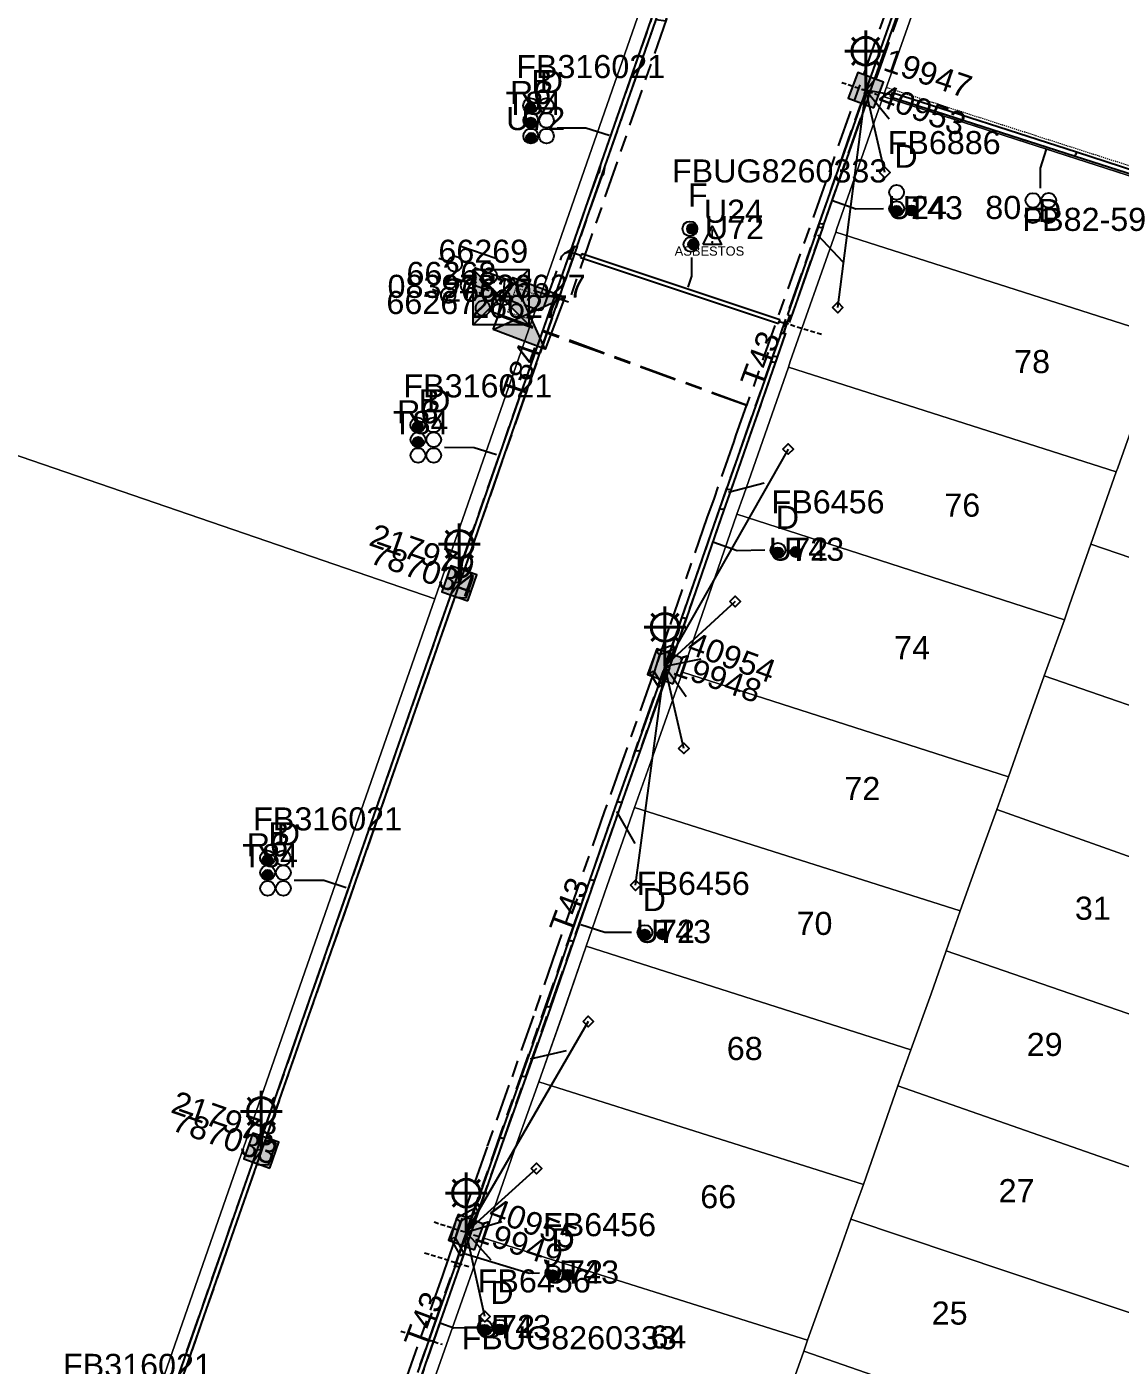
# Model space of a CAD drawing. Header units: metres. Extents: x 301341 to 310479, y 6262403 to 6265281.
# Drawn here: x 302866.3 to 302984.6, y 6264835.2 to 6264980 of the extents above; entities that cross this region are included whole.
import ezdxf
from ezdxf.enums import TextEntityAlignment as Align

# ---------------------------------------------------------------- set-up
doc = ezdxf.new("R2010")
doc.units = ezdxf.units.M
for name, pattern in [('Cable Exist UG', [8.2, 4, -1.2, 1.8, -1.2]), ('DASHED', [0.75, 0.5, -0.25]), ('HIDDEN', [0.375, 0.25, -0.125]), ('HIDDEN2', [0.1875, 0.125, -0.0625])]:
    doc.linetypes.add(name, pattern=pattern)
doc.layers.get('0').update_dxf_attribs({"color": 6})
for name, color, linetype, lineweight in [('Cadastre Land Parcels_SP_EXT', 9, 'Continuous', 5), ('Cadastre Other Property_SP_EXT', 9, 'HIDDEN', 5), ('Cadastre Roads_SP_EXT', 9, 'Continuous', 5)]:
    doc.layers.add(name, color=color, linetype=linetype, lineweight=lineweight)
for name, color, linetype in [('Duct_SP_EXT', 7, 'Continuous'), ('Equip_HV_EXT', 7, 'Continuous'), ('Equip_SP_SL_EXT', 7, 'Continuous'), ('Mains_HV_EXT', 7, 'Continuous'), ('Mains_LV_EXT', 7, 'Continuous'), ('Mains_SL_EXT', 7, 'Continuous'), ('Services_SP_EXT', 7, 'Continuous'), ('Sub_SP_EXT', 7, 'Continuous'), ('SupportsUG_SP_LV_SL_EXT', 7, 'Continuous'), ('Trench_SP_EXT', 7, 'Continuous')]:
    doc.layers.add(name, color=color, linetype=linetype)
doc.layers.add('UNKNOWN_FEATURES', color=1, linetype='DASHED', plot=False)
doc.styles.add('COLUMN_LABEL', font='arial.ttf')
doc.styles.add('iecARIAL', font='arial.ttf', dxfattribs={"height": 2})
doc.styles.add('iecNAME', font='times.ttf')
doc.styles.add('POLE_LABEL', font='arial.ttf')
doc.styles.get("Standard").update_dxf_attribs({"font": 'arial.ttf'})
doc.styles.add('SWITCH_LABEL', font='arial.ttf', dxfattribs={"height": 2.5})

# ---------------------------------------------------------------- blocks, each defined once
blk = doc.blocks.new('COLUMN_EXT')
blk.add_hatch(color=256).paths.add_polyline_path([(-1.49, 1.48), (-1.49, -1.49), (1.48, -1.49), (1.48, 1.48)])
blk.add_lwpolyline([(-1.49, -1.49), (1.48, -1.49), (1.48, 1.48), (-1.49, 1.48)], close=True)
for tag, height, style, flags, p in [('ASSET_NUM', 2.5, 'COLUMN_LABEL', 8, (2, 2)), ('STRUCTURE_PLANT_NUMBER', 0.2, 'POLE_LABEL', 9, (1.81, 0.03)), ('STREET_CODE', 0.2, 'COLUMN_LABEL', 9, (1.81, -0.2))]:
    blk.add_attdef(tag, text='', height=height, dxfattribs=dict(style=style, flags=flags)).set_placement(p, align=Align.MIDDLE_LEFT)
at = {"flags": 9}
for tag, p in [('COLUMN_TYPE', (1.81, -0.4)), ('OWNED_BY', (1.81, -0.6)), ('STATE', (1.81, -0.8)), ('USAGE', (1.81, -1)), ('LEGEND', (1.81, -1.2)), ('LOCATION', (1.81, -1.4)), ('STREETNAME', (1.81, -1.6)), ('SUBURB', (1.81, -1.8)), ('NOTES', (1.81, -2))]:
    blk.add_attdef(tag, text='', height=0.2, dxfattribs=at).set_placement(p, align=Align.MIDDLE_LEFT)
at = {"flags": 1}
blk.add_attdef('Z', (1.81, -2.35), '', height=0.2, dxfattribs=at)
blk = doc.blocks.new('DUCT_EXT')
blk.add_circle((0, 0.8), 0.8)
at = {"flags": 1}
blk.add_attdef('Z', (0, 0), '', height=0.2, dxfattribs=at)
at = {"flags": 9}
for tag, p in [('DUCT_CODE', (0, 0)), ('XSECT_TYPE', (0, -0.2)), ('STATE', (0, -0.6)), ('FB_REFERENCE', (0, -0.4)), ('NOTES', (0, -0.8))]:
    blk.add_attdef(tag, text='', height=0.2, dxfattribs=at).set_placement(p, align=Align.MIDDLE_LEFT)
blk = doc.blocks.new('SL_LANTERN_EXT')
at = {"lineweight": 40}
for p, q in [((0, 1.97), (0, 6.47)), ((-1.46, 5.68), (-1.06, 5.28)), ((1.46, 5.68), (1.06, 5.28)), ((-2.25, 4.22), (2.25, 4.22)), ((-1.46, 2.76), (-1.06, 3.16)), ((1.46, 2.76), (1.06, 3.16)), ((0, 0), (0, 2.72))]:
    blk.add_line(p, q, dxfattribs=at)
blk.add_circle((0, 4.22), 1.5, dxfattribs=at)
at = {"style": 'iecARIAL', "flags": 8}
blk.add_attdef('ASSET_NUM', (1.5, 1.5), '', height=2.5, dxfattribs=at)
for tag, p, height, flags in [('CONSTRUCTED_VOLTAGE', (0.98, -0.65), 0.2, 9), ('CONTROL_TYPE', (0.98, -0.85), 0.2, 9), ('LANTERN_PURPOSE', (0.98, -1.05), 0.2, 9), ('LANTERN_TYPE', (0.98, -1.25), 0.2, 9), ('NO_PHASES', (0.98, -1.45), 0.2, 9), ('LNUMBER', (2.18, -3.25), 2.5, 8), ('OPERATING_VOLTAGE', (0.98, -1.65), 0.2, 9), ('ORIENTATION', (0.98, -1.85), 0.2, 9), ('OWNED_BY', (0.98, -2.05), 0.2, 9), ('STATE', (0.98, -2.25), 0.2, 9), ('USAGE', (0.98, -2.45), 0.2, 9), ('CEXIST', (0.98, -2.65), 0.2, 9), ('CNEW', (0.98, -2.85), 0.2, 9), ('CNUMBER', (0.98, -3.05), 0.2, 9), ('CREMOVE', (0.98, -3.25), 0.2, 9), ('CREPLACE', (0.98, -3.45), 0.2, 9), ('LKINGHEIGHT', (0.98, -3.65), 0.2, 9), ('LBRACKET', (0.98, -3.85), 0.2, 9), ('LBRACKETVOCAB', (0.98, -4.05), 0.2, 9), ('LCATEGORY', (0.98, -4.25), 0.2, 9), ('LCHARGE1', (0.98, -4.45), 0.2, 9), ('LCHARGE1PERCENT', (0.98, -4.65), 0.2, 9), ('LCHARGE2', (0.98, -4.85), 0.2, 9), ('LCHARGE2PERCENT', (0.98, -5.05), 0.2, 9), ('LCHARGE3', (0.98, -5.25), 0.2, 9), ('LCHARGE3PERCENT', (0.98, -5.45), 0.2, 9), ('LEXIST', (0.98, -5.65), 0.2, 9), ('LLAMP', (0.98, -5.85), 0.2, 9), ('LLAMPVOCAB', (0.98, -6.05), 0.2, 9), ('LMAST', (0.98, -6.25), 0.2, 9), ('LMASTVOCAB', (0.98, -6.45), 0.2, 9), ('LNEW', (0.98, -6.65), 0.2, 9), ('LANTNUMBER', (0.98, -6.85), 0.2, 9), ('LOUTREACH', (0.98, -7.25), 0.2, 9), ('LOUTREACHVOCAB', (0.98, -7.45), 0.2, 9), ('LRATECODE', (0.98, -7.65), 0.2, 9), ('LREMOVE', (0.98, -7.85), 0.2, 9), ('LREPLACE', (0.98, -8.05), 0.2, 9), ('LTYPE', (0.98, -8.25), 0.2, 9), ('LTYPEVOCAB', (0.98, -8.45), 0.2, 9), ('LEGEND', (0.98, -8.65), 0.2, 9), ('LOCATION', (0.98, -8.85), 0.2, 9), ('STREETNAME', (0.98, -9.25), 0.2, 9), ('SUBURB', (0.98, -9.45), 0.2, 1), ('NOTES', (0.98, -9.05), 0.2, 9)]:
    blk.add_attdef(tag, p, '', height=height, dxfattribs=dict(flags=flags))
blk = doc.blocks.new('CCP_EXT')
at = {"flags": 9}
for tag, p in [('LEGEND', (0, -1.4)), ('STATE', (0, -1.8)), ('LIFE_SUPPORT', (0, -1.6)), ('NOTES', (0, -2))]:
    blk.add_attdef(tag, text='', height=0.2, dxfattribs=at).set_placement(p, align=Align.MIDDLE_LEFT)
blk.add_wipeout([(0, 0.57), (0.57, 0), (0, -0.57), (-0.57, 0)])
blk.add_lwpolyline([(-0.57, 0), (0, 0.57), (0.57, 0), (0, -0.57), (-0.57, 0)])
at = {"flags": 1}
blk.add_attdef('Z', (0, 0), '', height=0.2, dxfattribs=at)
at = {"flags": 9}
for tag, p in [('CCP_TYPE', (0, 0)), ('CONSTRUCTED_VOLTAGE', (0, -0.2)), ('OPERATING_VOLTAGE', (0, -0.6)), ('ORIENTATION', (0, -0.8)), ('OWNED_BY', (0, -1)), ('NO_PHASES', (0, -0.4)), ('USAGE', (0, -1.2))]:
    blk.add_attdef(tag, text='', height=0.2, dxfattribs=at).set_placement(p, align=Align.MIDDLE_LEFT)
blk = doc.blocks.new('WARNING_FEATURE_EXT')
at = {"color": 0}
blk.add_lwpolyline([(-0.99, 0), (0, 1.99), (1, 0)], close=True, dxfattribs=at)
at = {"color": 0, "insert": (0, 0.87), "char_height": 1.5, "attachment_point": 5, "line_spacing_factor": 1.5, "style": 'iecNAME'}
blk.add_mtext_dynamic_manual_height_columns('!', width=1.5, gutter_width=4, heights=[0], dxfattribs=at)
at = {"color": 0, "flags": 1}
for tag, p in [('STATE', (1.19, 2.01)), ('HAZMAT_ID', (1.19, 0.72))]:
    blk.add_attdef(tag, p, '', height=0.8, dxfattribs=at)
at = {"color": 0}
blk.add_attdef('WARNING_TYPE', text='', height=0.8, dxfattribs=at).set_placement((-4.07, -1.22), (4.88, -1.22), align=Align.ALIGNED)
at = {"color": 0, "flags": 1}
blk.add_attdef('WARNING_DESC', text='', height=0.8, dxfattribs=at).set_placement((1.19, -0.56), align=Align.MIDDLE_CENTER)
blk = doc.blocks.new('SWG_HOLEC_SU_EXT')
blk.add_line((1.8, -2), (5.8, -2))
for points in [[(1, 0), (0, 0)], [(6.6, 0), (7.6, 0)]]:
    blk.add_lwpolyline(points)
for points in [[(1.8, -0.8, 1), (1.8, 0.8, 1)], [(5.8, -0.8, 1), (5.8, 0.8, 1)]]:
    blk.add_lwpolyline(points, format="xyb", close=True)
at = {"style": 'SWITCH_LABEL', "flags": 8}
blk.add_attdef('ASSET_NUM', text='', height=2.5, rotation=179.9544, dxfattribs=at).set_placement((-2.4, 0), align=Align.MIDDLE_LEFT)
at = {"flags": 1}
blk.add_attdef('Z', (0, 0), '', height=0.2, dxfattribs=at)
at = {"flags": 9}
for tag, p in [('ACTUAL_STATUS', (0, -0.4)), ('CONSTRUCTED_VOLTAGE', (0, -0.6)), ('OPERATING_VOLTAGE', (0, -1)), ('ORIENTATION', (0, -1.2)), ('OWNED_BY', (0, -1.4)), ('NO_PHASES', (0, -0.8)), ('STATE', (0, -1.8)), ('SWITCH_TYPE', (0, -2)), ('STREETNAME', (0, -2.6)), ('SUBURB', (0, -2.8)), ('PARENT', (0, -1.6)), ('USAGE', (0, -2.2)), ('LOCATION', (0, -2.4)), ('NOTES', (0, -3))]:
    blk.add_attdef(tag, text='', height=0.2, dxfattribs=at).set_placement(p, align=Align.MIDDLE_LEFT)
at = {"style": 'SWITCH_LABEL', "flags": 9}
blk.add_attdef('STREET_CODE', text='', height=0.2, dxfattribs=at).set_placement((0, -0.2), align=Align.MIDDLE_LEFT)
blk = doc.blocks.new('SWITCHING_STATION_EXT')
blk.add_hatch(color=256).paths.add_polyline_path([(-3, 3), (-3, -3), (0, 0)])
h = blk.add_hatch(color=256)
h.paths.add_polyline_path([(0, 0), (3, -3), (3, 3)])
h.paths.add_polyline_path([(3.59, -1.15), (4.63, -1.15), (4.63, -0.85), (3.59, -0.85)], flags=9)
h.paths.add_polyline_path([(3.59, -0.95), (4.83, -0.95), (4.83, -0.65), (3.59, -0.65)], flags=9)
h.paths.add_polyline_path([(3.59, -0.75), (4.63, -0.75), (4.63, -0.45), (3.59, -0.45)], flags=9)
h.paths.add_polyline_path([(3.59, -0.55), (4.83, -0.55), (4.83, -0.25), (3.59, -0.25)], flags=9)
h.paths.add_polyline_path([(3.59, -0.35), (5.69, -0.35), (5.69, -0.05), (3.59, -0.05)], flags=9)
for p, q in [((-3, 3), (3, -3)), ((-3, -3), (3, 3)), ((-2.4, 2.33), (-2.4, 2.33, 0)), ((2.33, 2.33), (2.33, 2.33, 0))]:
    blk.add_line(p, q)
blk.add_lwpolyline([(-3, 3), (3, 3), (3, -3), (-3, -3)], close=True)
for tag, height, flags, p in [('ASSET_NUM', 2.5, 8, (3.46, 2)), ('STREET_CODE', 0.2, 9, (1.5, 0)), ('CONSTRUCTED_VOLTAGE', 0.2, 9, (1.5, -0.2)), ('OPERATING_VOLTAGE', 0.2, 9, (1.5, -0.6)), ('OPERATED_BY', 0.2, 9, (1.5, -0.8)), ('ORIENTATION', 0.2, 9, (1.5, -1.2)), ('OWNED_BY', 0.2, 9, (1.5, -1.4)), ('NO_PHASES', 0.2, 9, (1.5, -0.4)), ('MAINTAINED_BY', 0.2, 9, (1.5, -1)), ('STATE', 0.2, 9, (1.5, -1.6)), ('SITE_TYPE', 0.2, 9, (1.5, -2.6)), ('STREETNAME', 0.2, 9, (1.5, -2.8)), ('SUBURB', 0.2, 9, (1.5, -3)), ('PARENT', 0.2, 9, (1.5, -1.8)), ('USAGE', 0.2, 9, (1.5, -2)), ('LEGEND', 0.2, 9, (1.5, -2.2)), ('LOCATION', 0.2, 9, (1.5, -2.4)), ('Z', 0.2, 1, (1.5, -3.4)), ('NOTES', 0.2, 9, (1.5, -3.2))]:
    blk.add_attdef(tag, text='', height=height, dxfattribs=dict(flags=flags)).set_placement(p, align=Align.MIDDLE_LEFT)
blk = doc.blocks.new('CABLE_LARGE_EXT')
h = blk.add_hatch(color=256)
edge = h.paths.add_edge_path()
edge.add_arc((0, 0.55), 0.55, 0, 360)
blk.add_circle((0, 0.55), 0.55)
at = {"flags": 1}
blk.add_attdef('Z', (0, 0), '', height=0.2, dxfattribs=at)
at = {"flags": 9}
for tag, p in [('COND_CODE', (0, 0)), ('STATE', (0, -0.4)), ('XSECT_SIZE', (0, -0.6)), ('FB_REFERENCE', (0, -0.2)), ('NOTES', (0, -0.8))]:
    blk.add_attdef(tag, text='', height=0.2, dxfattribs=at).set_placement(p, align=Align.MIDDLE_LEFT)

msp = doc.modelspace()

# ---------------------------------------------------------------- linework, layer by layer
at = {"layer": 'Cadastre Land Parcels_SP_EXT', "linetype": 'Continuous'}
for points in [[(302937.05, 6264994.43), (302831.42, 6265040.55), (302642.73, 6265126.09), (302616, 6265138.2), (302608.31, 6265141.69), (302576.07, 6265129.6), (302549.17, 6265121.84), (302531.02, 6265111.37), (302523.62, 6265089.89), (302530.93, 6265073.2), (302538.02, 6265057.66), (302539.42, 6265047.36), (302539.32, 6265046.84), (302546.4, 6265044.38), (302569.23, 6265036.43), (302572.06, 6265035.45), (302579.61, 6265032.82), (302827.4, 6264946.57), (302831.75, 6264945.12), (302910.47, 6264918.09), (302937.05, 6264994.43)], [(303033.86, 6264967.03), (303004.82, 6265005.12), (302974.12, 6265015.49), (302958.96, 6264972.49), (302994.09, 6264961.16), (302989.26, 6264946.48), (302989.17, 6264946.26), (302986.62, 6264938.71), (303020.53, 6264927.77), (303033.86, 6264967.03)], [(302958.96, 6264972.49), (302953.93, 6264958.18), (302953.83, 6264957.8), (302989.26, 6264946.48), (302994.09, 6264961.16), (302958.96, 6264972.49)], [(302989.26, 6264946.48), (302953.83, 6264957.8), (302948.91, 6264943.78), (302948.71, 6264943.17), (302984.18, 6264931.86), (302984.35, 6264932.27), (302986.62, 6264938.71), (302989.17, 6264946.26), (302989.26, 6264946.48)], [(302984.18, 6264931.86), (302948.71, 6264943.17), (302943.89, 6264929.38), (302943.13, 6264927.26), (302978.57, 6264915.84), (302979.13, 6264917.46), (302981.42, 6264924.01), (302984.18, 6264931.86)], [(303020.53, 6264927.77), (302986.62, 6264938.71), (302984.35, 6264932.27), (302984.18, 6264931.86), (302981.42, 6264924.01), (303015.2, 6264912.47), (303020.53, 6264927.77)], [(302976.37, 6264909.78), (302978.57, 6264915.84), (302943.13, 6264927.26), (302939.06, 6264915.48), (302937.24, 6264910.16), (302972.51, 6264898.84), (302974.2, 6264903.66), (302976.37, 6264909.78)], [(303015.2, 6264912.47), (302981.42, 6264924.01), (302979.13, 6264917.46), (302978.57, 6264915.84), (302976.37, 6264909.78), (303010.19, 6264898.07), (303015.2, 6264912.47)], [(302972.51, 6264898.84), (302937.24, 6264910.16), (302934.04, 6264901.08), (302932.06, 6264895.54), (302967.29, 6264884.32), (302968.98, 6264889.06), (302971.24, 6264895.32), (302972.51, 6264898.84)], [(303010.19, 6264898.07), (302976.37, 6264909.78), (302974.2, 6264903.66), (302972.51, 6264898.84), (302971.24, 6264895.32), (303005.06, 6264883.28), (303010.19, 6264898.07)], [(302967.29, 6264884.32), (302932.06, 6264895.54), (302929.1, 6264887.08), (302926.83, 6264880.52), (302961.96, 6264869.3), (302964.14, 6264875.36), (302965.77, 6264880), (302967.29, 6264884.32)], [(303005.06, 6264883.28), (302971.24, 6264895.32), (302968.98, 6264889.06), (302967.29, 6264884.32), (302965.77, 6264880), (302999.86, 6264868.26), (303005.06, 6264883.28)], [(302961.96, 6264869.3), (302926.83, 6264880.52), (302924.37, 6264873.38), (302921.71, 6264865.84), (302956.84, 6264854.72), (302960.54, 6264865.4), (302961.96, 6264869.3)], [(302999.86, 6264868.26), (302965.77, 6264880), (302964.14, 6264875.36), (302961.96, 6264869.3), (302960.54, 6264865.4), (302994.67, 6264853.46), (302999.86, 6264868.26)], [(302956.84, 6264854.72), (302921.71, 6264865.84), (302919.34, 6264859.18), (302915.75, 6264848.9), (302950.77, 6264837.87), (302954.28, 6264847.56), (302955.48, 6264850.95), (302956.84, 6264854.72)], [(302994.67, 6264853.46), (302960.54, 6264865.4), (302956.84, 6264854.72), (302955.48, 6264850.95), (302989.74, 6264839.46), (302994.67, 6264853.46)], [(302989.74, 6264839.46), (302955.48, 6264850.95), (302954.28, 6264847.56), (302950.77, 6264837.87), (302950.38, 6264836.69), (302984.61, 6264824.76), (302989.74, 6264839.46)], [(302950.38, 6264836.69), (302950.77, 6264837.87), (302915.75, 6264848.9), (302914.51, 6264845.28), (302910.44, 6264833.72), (302945.43, 6264822.76), (302949.25, 6264833.55), (302950.38, 6264836.69)], [(302984.61, 6264824.76), (302950.38, 6264836.69), (302949.25, 6264833.55), (302945.43, 6264822.76), (302945.17, 6264822.07), (302979.59, 6264810.44), (302984.61, 6264824.76)]]:
    msp.add_lwpolyline(points, close=True, dxfattribs=at)
msp.add_lwpolyline([(302583.58, 6264925.09), (302659.31, 6264898.87), (302659.15, 6264898.31), (302652.67, 6264879.18), (302747.82, 6264868.13), (302877.37, 6264823.06), (302910.47, 6264918.09), (302910.47, 6264918.09), (302831.75, 6264945.12), (302827.4, 6264946.57), (302579.61, 6265032.82)], dxfattribs=at)
at = {"layer": 'Cadastre Other Property_SP_EXT', "linetype": 'HIDDEN2'}
msp.add_lwpolyline([(302920.99, 6264948.3), (302921.88, 6264950.84), (302919.23, 6264951.78), (302918.33, 6264949.18), (302920.99, 6264948.3)], close=True, dxfattribs=at)
at = {"layer": 'Duct_SP_EXT'}
for p, q in [((302957.11, 6264973.15), (302970.19, 6265010.06)), ((302957.56, 6264972.99), (302970.64, 6265009.9)), ((302934.41, 6264982.42), (302925.33, 6264956.33)), ((302934.87, 6264982.26), (302925.78, 6264956.17)), ((302952.08, 6264958.76), (302957.13, 6264973.13)), ((302952.54, 6264958.62), (302957.58, 6264972.97)), ((302957.11, 6264973.15), (302957.34, 6264973.07)), ((302957.13, 6264973.13), (302957.35, 6264973.05)), ((302957.56, 6264972.99), (302957.34, 6264973.07)), ((302957.58, 6264972.97), (302957.35, 6264973.05)), ((302959.77, 6264972.45), (302959.85, 6264972.68)), ((302959.92, 6264972.91), (302959.85, 6264972.68)), ((302959.92, 6264972.91), (302979.86, 6264966.48)), ((302959.77, 6264972.45), (302979.72, 6264966.02)), ((302979.72, 6264966.02), (302979.79, 6264966.25)), ((302979.72, 6264966.02), (302993.9, 6264961.45)), ((302979.86, 6264966.48), (302979.79, 6264966.25)), ((302979.86, 6264966.48), (302994.04, 6264961.9)), ((302948.64, 6264948.86), (302951.97, 6264958.37)), ((302949.09, 6264948.71), (302952.43, 6264958.23)), ((302951.97, 6264958.37), (302952.08, 6264958.76)), ((302951.97, 6264958.37), (302952.2, 6264958.3)), ((302952.08, 6264958.76), (302952.31, 6264958.69)), ((302952.43, 6264958.23), (302952.2, 6264958.3)), ((302952.54, 6264958.62), (302952.31, 6264958.69)), ((302952.43, 6264958.23), (302952.54, 6264958.62)), ((302925.33, 6264956.33), (302925.56, 6264956.25)), ((302925.78, 6264956.17), (302925.56, 6264956.25)), ((302926.22, 6264955.05), (302926.29, 6264955.28)), ((302926.37, 6264955.5), (302926.29, 6264955.28)), ((302926.37, 6264955.5), (302947.79, 6264948.35)), ((302924.85, 6264954.98), (302912.66, 6264919.95)), ((302925.31, 6264954.82), (302913.11, 6264919.79)), ((302924.85, 6264954.98), (302925.08, 6264954.9)), ((302925.31, 6264954.82), (302925.08, 6264954.9)), ((302926.22, 6264955.05), (302947.64, 6264947.9)), ((302947.64, 6264947.9), (302947.71, 6264948.12)), ((302947.79, 6264948.35), (302947.71, 6264948.12)), ((302948.64, 6264948.86), (302948.86, 6264948.78)), ((302949.09, 6264948.71), (302948.86, 6264948.78)), ((302947.07, 6264944.4), (302947.95, 6264946.91)), ((302947.53, 6264944.25), (302948.4, 6264946.75)), ((302947.95, 6264946.91), (302948.17, 6264946.83)), ((302948.4, 6264946.75), (302948.17, 6264946.83)), ((302942.06, 6264930.03), (302946.88, 6264943.8)), ((302946.88, 6264943.8), (302947.07, 6264944.4)), ((302946.88, 6264943.8), (302947.1, 6264943.72)), ((302947.07, 6264944.4), (302947.3, 6264944.33)), ((302947.33, 6264943.64), (302947.1, 6264943.72)), ((302947.53, 6264944.25), (302947.3, 6264944.33)), ((302947.33, 6264943.64), (302947.53, 6264944.25)), ((302942.51, 6264929.87), (302947.33, 6264943.64)), ((302941.3, 6264927.9), (302942.06, 6264930.03)), ((302941.76, 6264927.74), (302942.51, 6264929.87)), ((302942.06, 6264930.03), (302942.29, 6264929.95)), ((302942.51, 6264929.87), (302942.29, 6264929.95)), ((302937.22, 6264916.11), (302941.3, 6264927.9)), ((302941.3, 6264927.9), (302941.53, 6264927.82)), ((302941.76, 6264927.74), (302941.53, 6264927.82)), ((302912.66, 6264919.95), (302891.25, 6264858.54)), ((302913.11, 6264919.79), (302891.71, 6264858.38)), ((302912.66, 6264919.95), (302912.89, 6264919.87)), ((302912.66, 6264919.95), (302912.89, 6264919.87)), ((302913.11, 6264919.79), (302912.89, 6264919.87)), ((302913.11, 6264919.79), (302912.89, 6264919.87)), ((302935.41, 6264910.79), (302937.22, 6264916.11)), ((302935.86, 6264910.63), (302937.68, 6264915.96)), ((302937.22, 6264916.11), (302937.45, 6264916.03)), ((302937.68, 6264915.96), (302937.45, 6264916.03)), ((302934.38, 6264912.39), (302933.66, 6264910.16)), ((302934.77, 6264912.03), (302934.18, 6264910.22)), ((302936.22, 6264913.11), (302934.38, 6264912.39)), ((302934.38, 6264912.39), (302934.57, 6264912.21)), ((302934.77, 6264912.03), (302934.57, 6264912.21)), ((302936.4, 6264912.67), (302934.77, 6264912.03)), ((302936.22, 6264913.11), (302936.31, 6264912.89)), ((302936.4, 6264912.67), (302936.31, 6264912.89)), ((302932.21, 6264901.73), (302935.41, 6264910.81)), ((302932.66, 6264901.57), (302935.87, 6264910.65)), ((302935.41, 6264910.81), (302935.64, 6264910.73)), ((302935.41, 6264910.79), (302935.63, 6264910.71)), ((302935.86, 6264910.63), (302935.63, 6264910.71)), ((302935.87, 6264910.65), (302935.64, 6264910.73)), ((302933.66, 6264910.16), (302933.92, 6264910.19)), ((302933.66, 6264910.16), (302934.65, 6264908.57)), ((302934.18, 6264910.22), (302933.92, 6264910.19)), ((302934.18, 6264910.22), (302935.06, 6264908.83)), ((302934.65, 6264908.57), (302934.85, 6264908.7)), ((302935.06, 6264908.83), (302934.85, 6264908.7)), ((302930.23, 6264896.19), (302932.21, 6264901.73)), ((302932.21, 6264901.73), (302932.43, 6264901.65)), ((302932.66, 6264901.57), (302932.43, 6264901.65)), ((302930.68, 6264896.03), (302932.66, 6264901.57)), ((302927.27, 6264887.72), (302930.23, 6264896.19)), ((302927.72, 6264887.56), (302930.68, 6264896.03)), ((302930.23, 6264896.19), (302930.45, 6264896.11)), ((302930.68, 6264896.03), (302930.45, 6264896.11)), ((302925, 6264881.15), (302927.27, 6264887.72)), ((302925.45, 6264881), (302927.72, 6264887.56)), ((302927.27, 6264887.72), (302927.5, 6264887.64)), ((302927.72, 6264887.56), (302927.5, 6264887.64)), ((302922.54, 6264874.02), (302925, 6264881.15)), ((302922.99, 6264873.87), (302925.45, 6264881)), ((302925, 6264881.15), (302925.22, 6264881.08)), ((302925.45, 6264881), (302925.22, 6264881.08)), ((302919.88, 6264866.49), (302922.54, 6264874.02)), ((302920.34, 6264866.33), (302922.99, 6264873.87)), ((302922.54, 6264874.02), (302922.76, 6264873.94)), ((302922.99, 6264873.87), (302922.76, 6264873.94)), ((302917.51, 6264859.83), (302919.88, 6264866.49)), ((302917.96, 6264859.67), (302920.34, 6264866.33)), ((302919.88, 6264866.49), (302920.11, 6264866.41)), ((302920.34, 6264866.33), (302920.11, 6264866.41)), ((302913.91, 6264849.54), (302917.51, 6264859.83)), ((302914.37, 6264849.38), (302917.96, 6264859.67)), ((302917.51, 6264859.83), (302917.74, 6264859.75)), ((302917.96, 6264859.67), (302917.74, 6264859.75)), ((302891.25, 6264858.54), (302869.71, 6264796.72)), ((302891.71, 6264858.38), (302870.16, 6264796.56)), ((302891.25, 6264858.54), (302891.48, 6264858.46)), ((302891.25, 6264858.54), (302891.48, 6264858.46)), ((302891.71, 6264858.38), (302891.48, 6264858.46)), ((302891.71, 6264858.38), (302891.48, 6264858.46)), ((302912.8, 6264851.06), (302912.15, 6264848.89)), ((302914.91, 6264852.19), (302912.8, 6264851.06)), ((302912.8, 6264851.06), (302913, 6264850.89)), ((302915.14, 6264851.77), (302913.2, 6264850.73)), ((302914.91, 6264852.19), (302915.03, 6264851.98)), ((302915.14, 6264851.77), (302915.03, 6264851.98)), ((302913.2, 6264850.73), (302912.67, 6264848.95)), ((302912.79, 6264846.24), (302913.91, 6264849.52)), ((302913.2, 6264850.73), (302913, 6264850.89)), ((302913.91, 6264849.54), (302914.14, 6264849.46)), ((302913.91, 6264849.52), (302914.14, 6264849.45)), ((302912.15, 6264848.89), (302912.41, 6264848.92)), ((302912.15, 6264848.89), (302913.19, 6264847.03)), ((302912.67, 6264848.95), (302912.41, 6264848.92)), ((302912.67, 6264848.95), (302913.61, 6264847.26)), ((302913.24, 6264846.08), (302914.36, 6264849.37)), ((302914.37, 6264849.38), (302914.14, 6264849.46)), ((302914.36, 6264849.37), (302914.14, 6264849.45)), ((302913.19, 6264847.03), (302913.4, 6264847.14)), ((302913.61, 6264847.26), (302913.4, 6264847.14)), ((302909.85, 6264837.87), (302912.68, 6264845.92)), ((302910.3, 6264837.71), (302913.13, 6264845.76)), ((302912.68, 6264845.92), (302912.79, 6264846.24)), ((302912.68, 6264845.92), (302912.9, 6264845.84)), ((302912.79, 6264846.24), (302913.01, 6264846.16)), ((302912.79, 6264846.24), (302913.01, 6264846.16)), ((302913.13, 6264845.76), (302912.9, 6264845.84)), ((302913.24, 6264846.08), (302913.01, 6264846.16)), ((302913.24, 6264846.08), (302913.01, 6264846.16)), ((302913.13, 6264845.76), (302913.24, 6264846.08)), ((302908.61, 6264834.36), (302909.85, 6264837.87)), ((302909.07, 6264834.2), (302910.3, 6264837.71)), ((302909.85, 6264837.87), (302910.07, 6264837.79)), ((302909.85, 6264837.87), (302910.07, 6264837.79)), ((302910.3, 6264837.71), (302910.07, 6264837.79)), ((302910.3, 6264837.71), (302910.07, 6264837.79))]:
    msp.add_line(p, q, dxfattribs=at)
for points in [[(302923.71, 6264969.07), (302926.81, 6264969.09), (302929.33, 6264968.28)], [(302975.99, 6264962.56), (302975.99, 6264964.71), (302976.64, 6264966.77)], [(302958.99, 6264960.33), (302955.99, 6264960.29), (302953.49, 6264961.17)], [(302938.21, 6264955.06), (302938.21, 6264953.02), (302937.84, 6264951.84)], [(302911.51, 6264934.51), (302914.72, 6264934.5), (302917.13, 6264933.72)], [(302946.15, 6264923.36), (302943.15, 6264923.32), (302940.65, 6264924.2)], [(302895.24, 6264887.64), (302898.45, 6264887.64), (302900.87, 6264886.85)], [(302931.75, 6264881.99), (302928.85, 6264882), (302926.25, 6264882.82)], [(302921.79, 6264845.13), (302920.66, 6264845.08), (302913.79, 6264847.18)], [(302914.44, 6264839.22), (302912.53, 6264839.18), (302911.11, 6264839.67)]]:
    msp.add_lwpolyline(points, dxfattribs=at)
at = {"layer": 'Mains_LV_EXT', "linetype": 'Cable Exist UG'}
msp.add_lwpolyline([(302913.86, 6264849.56), (302903.96, 6264821.24), (302908.68, 6264818.5)], dxfattribs=at)
at = {"layer": 'Mains_SL_EXT', "linetype": 'Cable Exist UG'}
for points in [[(302957.08, 6264973.18), (302958.29, 6264974.58), (302970.19, 6265008.3), (302970.2, 6265009.95)], [(302913.17, 6264919.8), (302913.49, 6264922.36), (302913.49, 6264922.36), (302928.11, 6264964.16), (302928.28, 6264964.33), (302928.41, 6264965.1), (302933.81, 6264980.55), (302933.98, 6264981.06), (302934.77, 6264982.25)], [(302891.68, 6264858.4), (302891.84, 6264860.1), (302891.84, 6264860.1), (302912.28, 6264918.76), (302913.1, 6264919.79)], [(302870.1, 6264796.56), (302870.15, 6264797.96), (302870.15, 6264797.96), (302890.78, 6264857.14), (302891.68, 6264858.4)], [(302913.86, 6264849.56), (302913.65, 6264847.4), (302905.43, 6264823.6), (302913.15, 6264819.68)]]:
    msp.add_lwpolyline(points, dxfattribs=at)
at = {"layer": 'Trench_SP_EXT', "linetype": 'Cable Exist UG'}
for points in [[(302956.64, 6264973.27), (302959.85, 6264972.68)], [(302957.07, 6264973.16), (302960, 6264969.56)], [(302951.85, 6264957.5), (302954.83, 6264954.34)], [(302920.12, 6264949.97), (302921.72, 6264949.35), (302922.02, 6264949.39), (302922.18, 6264949.55), (302922.34, 6264949.84), (302924.2, 6264955.19), (302924.51, 6264955.53), (302924.84, 6264955.63), (302925.23, 6264955.59), (302925.67, 6264955.47), (302926.23, 6264955.29)], [(302924.49, 6264955.53), (302925.09, 6264955.85), (302925.57, 6264956.25)], [(302925.11, 6264954.91), (302925.55, 6264956.23)], [(302947.7, 6264948.14), (302948.06, 6264948.03), (302948.25, 6264947.89), (302948.33, 6264947.73), (302948.36, 6264947.46), (302948.3, 6264947.1), (302948.19, 6264946.83)], [(302947.98, 6264948.06), (302948.33, 6264948), (302948.66, 6264948.17), (302948.76, 6264948.41), (302948.9, 6264948.76)], [(302948.19, 6264946.78), (302948.87, 6264948.79)], [(302942.21, 6264929.67), (302947.11, 6264930.92)], [(302935.35, 6264910.81), (302939.95, 6264911.76)], [(302935.35, 6264910.81), (302938, 6264907.01)], [(302930.11, 6264895.09), (302932.3, 6264891.29)], [(302920.79, 6264868.32), (302925.42, 6264869.39)], [(302913.86, 6264849.56), (302918.71, 6264851)], [(302913.86, 6264849.56), (302917.23, 6264845.78)]]:
    msp.add_lwpolyline(points, dxfattribs=at)
at = {"layer": 'UNKNOWN_FEATURES'}
for points in [[(302954.48, 6264974.01), (302958.66, 6264972.58)], [(302952.28, 6264946.7), (302948.05, 6264948.03)], [(302910.37, 6264850.66), (302915.21, 6264849.1)], [(302909.35, 6264847.33), (302914.26, 6264845.79)], [(302906.78, 6264838.85), (302911.24, 6264837.43)]]:
    msp.add_lwpolyline(points, dxfattribs=at)

# ---------------------------------------------------------------- block references
at = {"layer": 'Duct_SP_EXT'}
for name, p in [('DUCT_EXT', (302920.81, 6264970.69)), ('CABLE_LARGE_EXT', (302920.81, 6264970.69)), ('DUCT_EXT', (302922.51, 6264970.69)), ('DUCT_EXT', (302920.84, 6264969.09)), ('CABLE_LARGE_EXT', (302920.84, 6264969.09)), ('DUCT_EXT', (302922.54, 6264969.09)), ('DUCT_EXT', (302920.84, 6264967.39)), ('CABLE_LARGE_EXT', (302920.89, 6264967.44)), ('DUCT_EXT', (302922.54, 6264967.39)), ('DUCT_EXT', (302960.41, 6264961.31)), ('DUCT_EXT', (302960.42, 6264959.54)), ('DUCT_EXT', (302975.16, 6264960.43)), ('DUCT_EXT', (302976.87, 6264960.44)), ('CABLE_LARGE_EXT', (302960.42, 6264959.54)), ('CABLE_LARGE_EXT', (302962.04, 6264959.59)), ('DUCT_EXT', (302975.15, 6264958.76)), ('DUCT_EXT', (302976.85, 6264958.76)), ('DUCT_EXT', (302908.61, 6264936.13)), ('CABLE_LARGE_EXT', (302908.61, 6264936.13)), ('DUCT_EXT', (302910.31, 6264936.13)), ('DUCT_EXT', (302908.64, 6264934.53)), ('CABLE_LARGE_EXT', (302908.64, 6264934.53)), ('DUCT_EXT', (302910.34, 6264934.53)), ('DUCT_EXT', (302908.64, 6264932.83)), ('DUCT_EXT', (302910.34, 6264932.83)), ('DUCT_EXT', (302947.58, 6264922.57)), ('CABLE_LARGE_EXT', (302947.58, 6264922.57)), ('CABLE_LARGE_EXT', (302949.5, 6264922.63)), ('DUCT_EXT', (302892.35, 6264889.26)), ('CABLE_LARGE_EXT', (302892.35, 6264889.26)), ('DUCT_EXT', (302894.05, 6264889.26)), ('DUCT_EXT', (302892.37, 6264887.67)), ('CABLE_LARGE_EXT', (302892.37, 6264887.67)), ('DUCT_EXT', (302894.07, 6264887.67)), ('DUCT_EXT', (302892.37, 6264885.97)), ('DUCT_EXT', (302894.07, 6264885.97)), ('DUCT_EXT', (302933.18, 6264881.2)), ('CABLE_LARGE_EXT', (302933.18, 6264881.2)), ('CABLE_LARGE_EXT', (302935.09, 6264881.25)), ('DUCT_EXT', (302923.22, 6264844.33)), ('CABLE_LARGE_EXT', (302923.22, 6264844.33)), ('CABLE_LARGE_EXT', (302924.84, 6264844.39)), ('DUCT_EXT', (302915.87, 6264838.43)), ('DUCT_EXT', (302917.49, 6264838.48))]:
    msp.add_blockref(name, p, dxfattribs=at)
ref = msp.add_blockref('WARNING_FEATURE_EXT', (302940.47, 6264956.47), dxfattribs=at)
ref.add_attrib('WARNING_TYPE', 'ASBESTOS', (302936.4, 6264955.25), dxfattribs={"layer": '0', "color": 2, "height": 1})
for name, p, rotation in [('DUCT_EXT', (302938.85, 6264958.16), 90), ('CABLE_LARGE_EXT', (302938.85, 6264958.16), 90), ('DUCT_EXT', (302938.97, 6264956.47), 90.0424262841807), ('CABLE_LARGE_EXT', (302938.97, 6264956.47), 90.03429859075965)]:
    msp.add_blockref(name, p, dxfattribs=dict(at, rotation=rotation))
at = {"layer": 'Equip_HV_EXT'}
ref = msp.add_blockref('SWG_HOLEC_SU_EXT', (302918.1, 6264952.48), dxfattribs=dict(at, rotation=161.2091632612961))
ref.add_attrib('ASSET_NUM', '66269', dxfattribs={"layer": '0', "height": 2.5, "style": 'SWITCH_LABEL'}).set_placement((302915.7, 6264953.73), align=Align.BOTTOM_CENTER)
ref = msp.add_blockref('SWG_HOLEC_SU_EXT', (302919.5, 6264950.08), dxfattribs=dict(at, rotation=160.0089680143371))
ref.add_attrib('ASSET_NUM', '66268', dxfattribs={"layer": '0', "height": 2.5, "style": 'SWITCH_LABEL'}).set_placement((302917.1, 6264951.33), align=Align.BOTTOM_RIGHT)
ref = msp.add_blockref('SWG_HOLEC_SU_EXT', (302917.33, 6264948.93), dxfattribs=dict(at, rotation=159.5312282533762))
ref.add_attrib('ASSET_NUM', '66267', dxfattribs={"layer": '0', "height": 2.5, "style": 'SWITCH_LABEL'}).set_placement((302914.93, 6264950.18), align=Align.MIDDLE_RIGHT)
at = {"layer": 'Equip_SP_SL_EXT'}
ref = msp.add_blockref('SL_LANTERN_EXT', (302957.07, 6264973.16), dxfattribs=at)
ref.add_attrib('ASSET_NUM', '19947', dxfattribs={"layer": '0', "height": 2.5, "rotation": 341.0174, "style": 'iecARIAL'}).set_placement((302958.57, 6264974.66), align=Align.BOTTOM_LEFT)
ref = msp.add_blockref('SL_LANTERN_EXT', (302913.1, 6264919.79), dxfattribs=at)
ref.add_attrib('ASSET_NUM', '217979', dxfattribs={"layer": '0', "height": 2.5, "rotation": 340.7623, "style": 'iecARIAL'}).set_placement((302914.61, 6264921.29), align=Align.MIDDLE_RIGHT)
ref = msp.add_blockref('SL_LANTERN_EXT', (302935.35, 6264910.81), dxfattribs=at)
ref.add_attrib('ASSET_NUM', '19948', dxfattribs={"layer": '0', "height": 2.5, "rotation": 341.0845, "style": 'iecARIAL'}).set_placement((302936.85, 6264912.31), align=Align.TOP_LEFT)
ref = msp.add_blockref('SL_LANTERN_EXT', (302891.68, 6264858.4), dxfattribs=at)
ref.add_attrib('ASSET_NUM', '217978', dxfattribs={"layer": '0', "height": 2.5, "rotation": 340.7623, "style": 'iecARIAL'}).set_placement((302893.18, 6264859.9), align=Align.MIDDLE_RIGHT)
ref = msp.add_blockref('SL_LANTERN_EXT', (302913.86, 6264849.56), dxfattribs=at)
ref.add_attrib('ASSET_NUM', '19949', dxfattribs={"layer": '0', "height": 2.5, "rotation": 341.4095, "style": 'iecARIAL'}).set_placement((302915.36, 6264851.06), align=Align.TOP_LEFT)
at = {"layer": 'Sub_SP_EXT'}
ref = msp.add_blockref('SWITCHING_STATION_EXT', (302920.64, 6264949.01), dxfattribs=dict(at, rotation=69.27710090145779))
ref.add_attrib('ASSET_NUM', '26627', dxfattribs={"layer": '0', "height": 2.5}).set_placement((302924.1, 6264949.76), align=Align.MIDDLE_RIGHT)
ref = msp.add_blockref('SWITCHING_STATION_EXT', (302917.62, 6264950.76), dxfattribs=at)
ref.add_attrib('ASSET_NUM', '26627', dxfattribs={"layer": '0', "height": 2.5}).set_placement((302921.08, 6264951.51), align=Align.MIDDLE_RIGHT)
at = {"layer": 'SupportsUG_SP_LV_SL_EXT'}
ref = msp.add_blockref('COLUMN_EXT', (302957.07, 6264973.16), dxfattribs=dict(at, rotation=69.48695720823972))
ref.add_attrib('ASSET_NUM', '40953', dxfattribs={"layer": '0', "height": 2.5, "rotation": 339.4504, "style": 'COLUMN_LABEL'}).set_placement((302959.07, 6264973.91), align=Align.TOP_LEFT)
ref = msp.add_blockref('COLUMN_EXT', (302913.1, 6264919.79), dxfattribs=dict(at, rotation=70.7622527367829))
ref.add_attrib('ASSET_NUM', '787034', dxfattribs={"layer": '0', "height": 2.5, "rotation": 340.7623, "style": 'COLUMN_LABEL'}).set_placement((302915.1, 6264920.54), align=Align.TOP_RIGHT)
ref = msp.add_blockref('COLUMN_EXT', (302935.35, 6264910.81), dxfattribs=dict(at, rotation=70.10220474539237))
ref.add_attrib('ASSET_NUM', '40954', dxfattribs={"layer": '0', "height": 2.5, "rotation": 340.0656, "style": 'COLUMN_LABEL'}).set_placement((302937.35, 6264911.56), align=Align.BOTTOM_LEFT)
ref = msp.add_blockref('COLUMN_EXT', (302891.68, 6264858.4), dxfattribs=dict(at, rotation=70.7622527367829))
ref.add_attrib('ASSET_NUM', '787033', dxfattribs={"layer": '0', "height": 2.5, "rotation": 340.7623, "style": 'COLUMN_LABEL'}).set_placement((302893.68, 6264859.15), align=Align.TOP_RIGHT)
ref = msp.add_blockref('COLUMN_EXT', (302913.86, 6264849.56), dxfattribs=dict(at, rotation=69.64702160814923))
ref.add_attrib('ASSET_NUM', '40955', dxfattribs={"layer": '0', "height": 2.5, "rotation": 339.6104, "style": 'COLUMN_LABEL'}).set_placement((302915.86, 6264850.31), align=Align.BOTTOM_LEFT)

# ---------------------------------------------------------------- texts
at = {"layer": 'Cadastre Land Parcels_SP_EXT'}
for s, p in [('80', (302970.01, 6264959.22)), ('78', (302973.13, 6264942.54)), ('76', (302965.58, 6264927)), ('74', (302960.15, 6264911.57)), ('72', (302954.76, 6264896.33)), ('31', (302979.7, 6264883.37)), ('70', (302949.59, 6264881.73)), ('68', (302942.04, 6264868.19)), ('29', (302974.49, 6264868.63)), ('27', (302971.45, 6264852.8)), ('66', (302939.17, 6264852.15)), ('25', (302964.21, 6264839.55)), ('64', (302933.79, 6264836.97))]:
    msp.add_text(s, height=2.5, dxfattribs=at).set_placement(p)
at = {"layer": 'Cadastre Other Property_SP_EXT'}
msp.add_text('083973', height=2.5, dxfattribs=at).set_placement((302905.34, 6264950.68))
at = {"layer": 'Duct_SP_EXT'}
for s, p in [('FB316021', (302919.26, 6264974.47)), ('R6', (302918.58, 6264971.66)), ('B', (302920.91, 6264972.84)), ('D', (302921.81, 6264972.84)), ('T84', (302918.11, 6264970.49)), ('U72', (302918.16, 6264968.84)), ('FB6886', (302959.44, 6264966.24)), ('D', (302960.17, 6264964.77)), ('FBUG8260333', (302936.11, 6264963.17)), ('F', (302937.84, 6264960.57)), ('U24', (302939.55, 6264958.81)), ('U24', (302959.44, 6264959.21)), ('T43', (302961.57, 6264959.19)), ('D', (302975.7, 6264958.9)), ('FB82-59', (302974.02, 6264957.93)), ('U72', (302939.66, 6264957.04)), ('FB316021', (302907.06, 6264939.91)), ('B', (302908.72, 6264938.29)), ('D', (302909.62, 6264938.29)), ('R6', (302906.38, 6264937.1)), ('T84', (302905.91, 6264935.93)), ('FB6456', (302946.88, 6264927.35)), ('D', (302947.34, 6264925.68)), ('U72', (302946.6, 6264922.24)), ('T43', (302948.73, 6264922.22)), ('FB316021', (302890.8, 6264893.04)), ('B', (302892.45, 6264891.42)), ('D', (302893.35, 6264891.42)), ('T84', (302889.64, 6264889.06)), ('R6', (302890.11, 6264890.24)), ('FB6456', (302932.3, 6264886.06)), ('D', (302932.94, 6264884.31)), ('U72', (302932.2, 6264880.87)), ('T43', (302934.33, 6264880.85)), ('FB6456', (302922.16, 6264849.12)), ('D', (302923.07, 6264847.49)), ('FB6456', (302915.09, 6264843.03)), ('U72', (302922.24, 6264844.01)), ('T43', (302924.37, 6264843.99)), ('D', (302916.46, 6264841.79)), ('FBUG8260333', (302913.35, 6264836.88)), ('FB316021', (302870.23, 6264833.89))]:
    msp.add_text(s, height=2.5, dxfattribs=at).set_placement(p)
at = {"layer": 'Mains_LV_EXT'}
for s, rotation, p in [('T43', 69.7085, (302945.8, 6264940.82)), ('T84', 70.7623, (302919.98, 6264939.49)), ('T43', 69.5809, (302925.13, 6264881.68)), ('T43', 69.6466, (302909.41, 6264836.85))]:
    msp.add_text(s, height=2.5, rotation=rotation, dxfattribs=at).set_placement(p)
at = {"layer": 'Sub_SP_EXT'}
msp.add_text('26627', height=2.5, dxfattribs=at).set_placement((302917.07, 6264950.69))

# ---------------------------------------------------------------- next in the draw order: block references
at = {"layer": 'Services_SP_EXT'}
for p in [(302959.14, 6264964.25), (302954.04, 6264949.63), (302948.69, 6264934.32), (302942.94, 6264917.82), (302937.4, 6264901.92), (302932.18, 6264887.1), (302927.06, 6264872.36), (302921.46, 6264856.45), (302915.87, 6264840.42)]:
    msp.add_blockref('CCP_EXT', p, dxfattribs=at)

# ---------------------------------------------------------------- next in the draw order: linework, layer by layer
at = {"layer": 'Cadastre Other Property_SP_EXT', "linetype": 'HIDDEN2'}
msp.add_lwpolyline([(302958.96, 6264972.5), (302994.09, 6264961.17), (303021.17, 6264929.68), (303021.54, 6264930.78), (302994.66, 6264962.04), (302959.29, 6264973.44), (302958.96, 6264972.5)], close=True, dxfattribs=at)
at = {"layer": 'Cadastre Roads_SP_EXT', "linetype": 'Continuous'}
for points in [[(302986.27, 6265124.76), (302971.23, 6265081.05), (302970.31, 6265078.39), (302970.74, 6265081.34), (302974.94, 6265109.95), (302965.91, 6265084.03), (302964.52, 6265080.03), (302961.67, 6265071.85), (302963.63, 6265070.79), (302937.05, 6264994.43), (302910.47, 6264918.09), (302877.37, 6264823.06)], [(302910.44, 6264833.72), (302914.51, 6264845.28), (302915.75, 6264848.9), (302919.34, 6264859.18), (302921.71, 6264865.84), (302924.37, 6264873.39), (302926.83, 6264880.52), (302929.1, 6264887.08), (302932.06, 6264895.54), (302934.03, 6264901.08), (302937.24, 6264910.16), (302939.06, 6264915.48), (302943.13, 6264927.26), (302943.89, 6264929.38), (302948.71, 6264943.17), (302948.91, 6264943.78), (302953.83, 6264957.79), (302953.93, 6264958.18), (302958.96, 6264972.49), (302974.12, 6265015.49)]]:
    msp.add_lwpolyline(points, dxfattribs=at)
at = {"layer": 'Duct_SP_EXT'}
msp.add_line((302937.68, 6264915.96), (302941.76, 6264927.74), dxfattribs=at)
at = {"layer": 'Mains_HV_EXT', "linetype": 'Cable Exist UG'}
for points in [[(303009.76, 6265127.41), (302991.09, 6265073.34), (302986.24, 6265070.22), (302972.22, 6265030.59), (302974.54, 6265025.03), (302944.18, 6264939.02), (302917.21, 6264948.8)], [(302958.97, 6265066.46), (302958.32, 6265064.8), (302964.01, 6265062.78), (302964.01, 6265062.78), (302960.6, 6265052.96), (302960.6, 6265052.96), (302942.38, 6265000.62), (302935.51, 6264980.9), (302935.51, 6264980.9), (302924.93, 6264950.2), (302918.01, 6264952.57), (302917.81, 6264950.75)], [(302917.67, 6264950.76), (302917.32, 6264948.95), (302944.18, 6264939.1), (302944.18, 6264939.1), (302943, 6264935.74), (302942.8, 6264935.13), (302940.66, 6264928.99), (302939.9, 6264926.87), (302935.82, 6264915.07), (302934.01, 6264909.76), (302930.81, 6264900.7), (302928.82, 6264895.16), (302925.87, 6264886.68), (302923.59, 6264880.12), (302921.13, 6264872.99), (302918.48, 6264865.46), (302916.11, 6264858.8), (302912.51, 6264848.49), (302911.27, 6264844.88), (302907.21, 6264833.32), (302906.44, 6264831.09), (302904, 6264824.15), (302908.68, 6264818.5)]]:
    msp.add_lwpolyline(points, dxfattribs=at)
at = {"layer": 'Mains_LV_EXT', "linetype": 'Cable Exist UG'}
for points in [[(302870.73, 6264798.11), (302891.22, 6264856.87), (302892.48, 6264856.84), (302893.31, 6264859.21), (302892.32, 6264860.02), (302912.64, 6264918.29), (302913.85, 6264918.22), (302914.62, 6264920.44), (302913.77, 6264921.52), (302928.55, 6264963.89), (302928.74, 6264964.09), (302928.89, 6264964.98), (302934.41, 6264980.81), (302935.45, 6264980.65), (302936.24, 6264982.92), (302935.48, 6264983.87), (302952.65, 6265033.17), (302953.48, 6265033.39), (302954.39, 6265036), (302953.92, 6265036.78), (302963.85, 6265065.23), (302965.71, 6265071.19), (302964.37, 6265073.53), (302975.49, 6265105.46)], [(302935.35, 6264910.81), (302957.07, 6264973.16)], [(302913.86, 6264849.56), (302935.35, 6264910.81)]]:
    msp.add_lwpolyline(points, dxfattribs=at)
at = {"layer": 'Mains_SL_EXT', "linetype": 'Cable Exist UG'}
for points in [[(302935.35, 6264910.81), (302936.34, 6264912.15), (302956.91, 6264971.19), (302957.07, 6264973.16)], [(302913.86, 6264849.56), (302914.83, 6264850.82), (302935.33, 6264909.24), (302935.35, 6264910.81)]]:
    msp.add_lwpolyline(points, dxfattribs=at)
at = {"layer": 'Services_SP_EXT'}
for points in [[(302954.04, 6264949.63), (302957.07, 6264973.16)], [(302959.14, 6264964.25), (302957.07, 6264973.16)], [(302948.69, 6264934.32), (302935.35, 6264910.81)], [(302942.94, 6264917.82), (302935.35, 6264910.81)], [(302932.18, 6264887.1), (302935.35, 6264910.81)], [(302937.4, 6264901.92), (302935.35, 6264910.81)], [(302927.06, 6264872.36), (302913.86, 6264849.56)], [(302921.46, 6264856.45), (302913.86, 6264849.56)], [(302915.87, 6264840.42), (302913.86, 6264849.56)]]:
    msp.add_lwpolyline(points, dxfattribs=at)

# ---------------------------------------------------------------- next in the draw order: block references
at = {"layer": 'Duct_SP_EXT'}
for p in [(302915.87, 6264838.43), (302917.49, 6264838.48)]:
    msp.add_blockref('CABLE_LARGE_EXT', p, dxfattribs=at)

# ---------------------------------------------------------------- next in the draw order: texts
for s, p in [('U72', (302914.89, 6264838.1)), ('T43', (302917.02, 6264838.08))]:
    msp.add_text(s, height=2.5, dxfattribs=at).set_placement(p)

doc.saveas('drawing.dxf')
